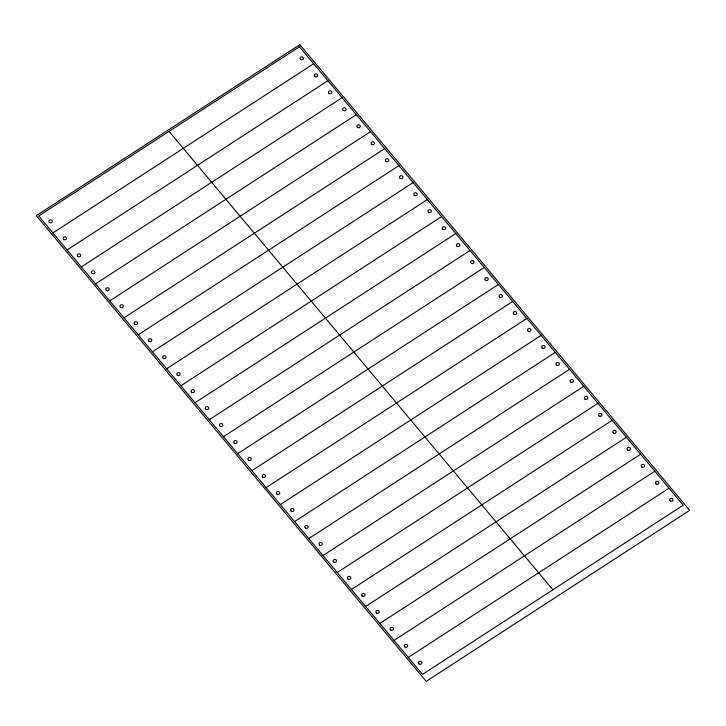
<?xml version="1.0" encoding="UTF-8"?>
<svg xmlns="http://www.w3.org/2000/svg" width="726" height="726" viewBox="0 0 726 726"><rect width="100%" height="100%" fill="white"/><g stroke="black" fill="none" stroke-linecap="round" stroke-linejoin="round"><path stroke-width="1.09" d="M300.818 45.874L38.687 215.976L422.487 674.39L683.248 505.178L298.431 45.547M52.898 232.955L313.659 63.743M67.119 249.925L327.88 80.713M81.33 266.905L342.091 97.692M95.551 283.884L356.312 114.672M109.762 300.863L370.523 131.651M123.974 317.843L384.735 148.63M138.194 334.822L398.955 165.61M152.406 351.801L413.167 182.589M166.626 368.781L427.378 199.568M180.838 385.76L441.599 216.548M195.049 402.739L455.81 233.518M209.269 419.71L470.031 250.497M223.481 436.689L484.242 267.477M237.692 453.668L498.453 284.456M251.913 470.648L512.674 301.435M266.124 487.627L526.885 318.415M280.345 504.606L541.106 335.394M294.556 521.586L555.317 352.373M308.768 538.565L569.529 369.352M322.988 555.544L583.749 386.332M337.2 572.515L597.961 403.302M351.42 589.494L612.172 420.281M365.632 606.473L626.393 437.261M379.843 623.452L640.604 454.24M394.064 640.432L654.825 471.219M408.275 657.411L669.036 488.199M169.067 131.37L552.867 589.784M299.802 44.658L36.3 215.649L426.198 681.342L689.7 510.351L299.802 44.658M314.902 76.52A1.706 1.506 0.8 0 0 317.652 75.577A1.706 1.506 0.8 0 0 315.338 73.943A1.706 1.506 0.8 0 0 314.902 76.52M419.12 663.954A1.706 1.506 0.8 0 0 421.879 663.01A1.706 1.506 0.8 0 0 419.564 661.377A1.706 1.506 0.8 0 0 419.12 663.954M670.279 500.976A1.706 1.506 0.8 0 0 673.029 500.032A1.706 1.506 0.8 0 0 670.715 498.399A1.706 1.506 0.8 0 0 670.279 500.976M300.691 59.541A1.706 1.506 0.8 0 0 303.441 58.597A1.706 1.506 0.8 0 0 301.127 56.964A1.706 1.506 0.8 0 0 300.691 59.541M63.752 239.498A1.706 1.506 0.8 0 0 66.502 238.555A1.706 1.506 0.8 0 0 64.187 236.921A1.706 1.506 0.8 0 0 63.752 239.498M329.123 93.5A1.706 1.506 0.8 0 0 331.873 92.547A1.706 1.506 0.8 0 0 329.559 90.922A1.706 1.506 0.8 0 0 329.123 93.5M77.963 256.478A1.706 1.506 0.8 0 0 80.713 255.534A1.706 1.506 0.8 0 0 78.399 253.9A1.706 1.506 0.8 0 0 77.963 256.478M343.334 110.479A1.706 1.506 0.8 0 0 346.084 109.526A1.706 1.506 0.8 0 0 343.77 107.902A1.706 1.506 0.8 0 0 343.334 110.479M641.848 467.018A1.706 1.506 0.8 0 0 644.597 466.074A1.706 1.506 0.8 0 0 642.283 464.449A1.706 1.506 0.8 0 0 641.848 467.018M390.697 629.996A1.706 1.506 0.8 0 0 393.447 629.052A1.706 1.506 0.8 0 0 391.132 627.427A1.706 1.506 0.8 0 0 390.697 629.996M357.546 127.458A1.706 1.506 0.8 0 0 360.296 126.505A1.706 1.506 0.8 0 0 357.991 124.881A1.706 1.506 0.8 0 0 357.546 127.458M106.395 290.436A1.706 1.506 0.8 0 0 109.145 289.483A1.706 1.506 0.8 0 0 106.831 287.859A1.706 1.506 0.8 0 0 106.395 290.436M92.184 273.457A1.706 1.506 0.8 0 0 94.934 272.504A1.706 1.506 0.8 0 0 92.619 270.88A1.706 1.506 0.8 0 0 92.184 273.457M385.978 161.408A1.706 1.506 0.8 0 0 388.728 160.464A1.706 1.506 0.8 0 0 386.413 158.831A1.706 1.506 0.8 0 0 385.978 161.408M134.827 324.386A1.706 1.506 0.8 0 0 137.577 323.442A1.706 1.506 0.8 0 0 135.263 321.818A1.706 1.506 0.8 0 0 134.827 324.386M49.531 222.519A1.706 1.506 0.8 0 0 52.29 221.575A1.706 1.506 0.8 0 0 49.976 219.942A1.706 1.506 0.8 0 0 49.531 222.519M400.189 178.387A1.706 1.506 0.8 0 0 402.948 177.443A1.706 1.506 0.8 0 0 400.634 175.81A1.706 1.506 0.8 0 0 400.189 178.387M371.766 144.429A1.706 1.506 0.8 0 0 374.516 143.485A1.706 1.506 0.8 0 0 372.202 141.86A1.706 1.506 0.8 0 0 371.766 144.429M149.039 341.365A1.706 1.506 0.8 0 0 151.788 340.421A1.706 1.506 0.8 0 0 149.474 338.788A1.706 1.506 0.8 0 0 149.039 341.365M120.607 307.416A1.706 1.506 0.8 0 0 123.366 306.463A1.706 1.506 0.8 0 0 121.051 304.838A1.706 1.506 0.8 0 0 120.607 307.416M428.621 212.346A1.706 1.506 0.8 0 0 431.371 211.402A1.706 1.506 0.8 0 0 429.057 209.769A1.706 1.506 0.8 0 0 428.621 212.346M177.471 375.324A1.706 1.506 0.8 0 0 180.22 374.38A1.706 1.506 0.8 0 0 177.906 372.747A1.706 1.506 0.8 0 0 177.471 375.324M163.259 358.345A1.706 1.506 0.8 0 0 166.009 357.401A1.706 1.506 0.8 0 0 163.695 355.767A1.706 1.506 0.8 0 0 163.259 358.345M414.41 195.367A1.706 1.506 0.8 0 0 417.16 194.423A1.706 1.506 0.8 0 0 414.845 192.789A1.706 1.506 0.8 0 0 414.41 195.367M457.053 246.305A1.706 1.506 0.8 0 0 459.803 245.361A1.706 1.506 0.8 0 0 457.489 243.727A1.706 1.506 0.8 0 0 457.053 246.305M205.903 409.282A1.706 1.506 0.8 0 0 208.652 408.339A1.706 1.506 0.8 0 0 206.338 406.705A1.706 1.506 0.8 0 0 205.903 409.282M570.772 382.13A1.706 1.506 0.8 0 0 573.522 381.186A1.706 1.506 0.8 0 0 571.208 379.553A1.706 1.506 0.8 0 0 570.772 382.13M499.697 297.233A1.706 1.506 0.8 0 0 502.446 296.29A1.706 1.506 0.8 0 0 500.132 294.665A1.706 1.506 0.8 0 0 499.697 297.233M248.546 460.22A1.706 1.506 0.8 0 0 251.296 459.268A1.706 1.506 0.8 0 0 248.982 457.643A1.706 1.506 0.8 0 0 248.546 460.22M191.682 392.303A1.706 1.506 0.8 0 0 194.432 391.359A1.706 1.506 0.8 0 0 192.127 389.726A1.706 1.506 0.8 0 0 191.682 392.303M442.842 229.325A1.706 1.506 0.8 0 0 445.592 228.381A1.706 1.506 0.8 0 0 443.277 226.748A1.706 1.506 0.8 0 0 442.842 229.325M220.114 426.262A1.706 1.506 0.8 0 0 222.864 425.309A1.706 1.506 0.8 0 0 220.55 423.685A1.706 1.506 0.8 0 0 220.114 426.262M485.485 280.263A1.706 1.506 0.8 0 0 488.235 279.31A1.706 1.506 0.8 0 0 485.921 277.686A1.706 1.506 0.8 0 0 485.485 280.263M234.326 443.241A1.706 1.506 0.8 0 0 237.084 442.288A1.706 1.506 0.8 0 0 234.77 440.664A1.706 1.506 0.8 0 0 234.326 443.241M471.265 263.284A1.706 1.506 0.8 0 0 474.024 262.331A1.706 1.506 0.8 0 0 471.709 260.707A1.706 1.506 0.8 0 0 471.265 263.284M262.758 477.191A1.706 1.506 0.8 0 0 265.507 476.247A1.706 1.506 0.8 0 0 263.193 474.623A1.706 1.506 0.8 0 0 262.758 477.191M556.561 365.151A1.706 1.506 0.8 0 0 559.31 364.207A1.706 1.506 0.8 0 0 556.996 362.573A1.706 1.506 0.8 0 0 556.561 365.151M513.917 314.213A1.706 1.506 0.8 0 0 516.667 313.269A1.706 1.506 0.8 0 0 514.353 311.635A1.706 1.506 0.8 0 0 513.917 314.213M305.401 528.129A1.706 1.506 0.8 0 0 308.16 527.185A1.706 1.506 0.8 0 0 305.846 525.551A1.706 1.506 0.8 0 0 305.401 528.129M319.621 545.108A1.706 1.506 0.8 0 0 322.371 544.164A1.706 1.506 0.8 0 0 320.057 542.531A1.706 1.506 0.8 0 0 319.621 545.108M542.34 348.171A1.706 1.506 0.8 0 0 545.09 347.228A1.706 1.506 0.8 0 0 542.776 345.594A1.706 1.506 0.8 0 0 542.34 348.171M291.19 511.149A1.706 1.506 0.8 0 0 293.939 510.206A1.706 1.506 0.8 0 0 291.625 508.572A1.706 1.506 0.8 0 0 291.19 511.149M599.204 416.089A1.706 1.506 0.8 0 0 601.954 415.136A1.706 1.506 0.8 0 0 599.64 413.511A1.706 1.506 0.8 0 0 599.204 416.089M348.053 579.067A1.706 1.506 0.8 0 0 350.803 578.114A1.706 1.506 0.8 0 0 348.489 576.489A1.706 1.506 0.8 0 0 348.053 579.067M613.416 433.068A1.706 1.506 0.8 0 0 616.165 432.115A1.706 1.506 0.8 0 0 613.851 430.491A1.706 1.506 0.8 0 0 613.416 433.068M333.833 562.087A1.706 1.506 0.8 0 0 336.583 561.144A1.706 1.506 0.8 0 0 334.269 559.51A1.706 1.506 0.8 0 0 333.833 562.087M584.984 399.109A1.706 1.506 0.8 0 0 587.742 398.166A1.706 1.506 0.8 0 0 585.428 396.532A1.706 1.506 0.8 0 0 584.984 399.109M528.129 331.192A1.706 1.506 0.8 0 0 530.878 330.248A1.706 1.506 0.8 0 0 528.564 328.615A1.706 1.506 0.8 0 0 528.129 331.192M276.978 494.17A1.706 1.506 0.8 0 0 279.728 493.226A1.706 1.506 0.8 0 0 277.414 491.593A1.706 1.506 0.8 0 0 276.978 494.17M627.636 450.038A1.706 1.506 0.8 0 0 630.386 449.095A1.706 1.506 0.8 0 0 628.072 447.47A1.706 1.506 0.8 0 0 627.636 450.038M376.476 613.025A1.706 1.506 0.8 0 0 379.226 612.072A1.706 1.506 0.8 0 0 376.912 610.448A1.706 1.506 0.8 0 0 376.476 613.025M362.265 596.046A1.706 1.506 0.8 0 0 365.015 595.093A1.706 1.506 0.8 0 0 362.701 593.469A1.706 1.506 0.8 0 0 362.265 596.046M656.059 483.997A1.706 1.506 0.8 0 0 658.818 483.053A1.706 1.506 0.8 0 0 656.504 481.42A1.706 1.506 0.8 0 0 656.059 483.997M404.908 646.975A1.706 1.506 0.8 0 0 407.658 646.031A1.706 1.506 0.8 0 0 405.344 644.398A1.706 1.506 0.8 0 0 404.908 646.975"/></g></svg>
